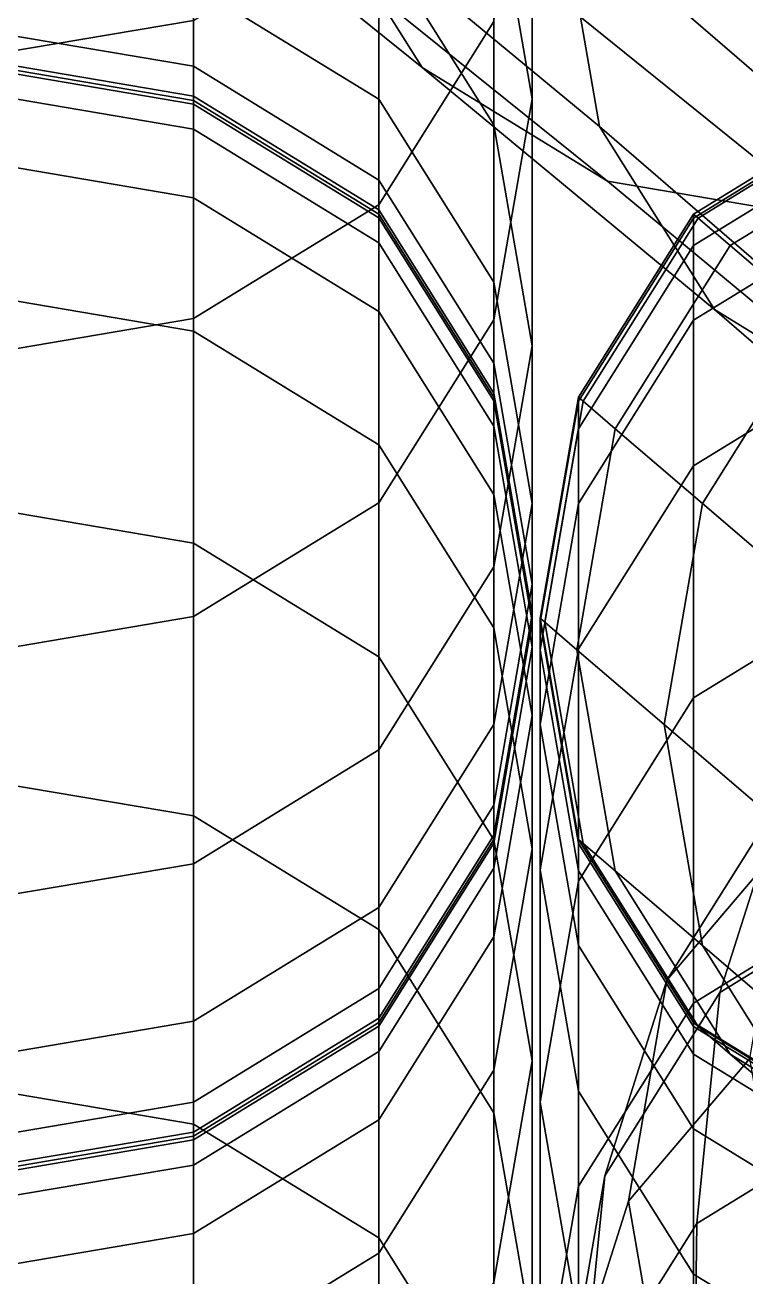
# Model space of a CAD drawing. Extents: x -10238 to 5481, y -20281 to 6451.
# Drawn here: x -7785 to -4920, y -4668 to 308 of the extents above; entities that cross this region are included whole.
import ezdxf

# ---------------------------------------------------------------- set-up
doc = ezdxf.new("R2010")
doc.units = 0

msp = doc.modelspace()

# ---------------------------------------------------------------- linework, layer by layer
for points in [[(-5769.421875, 15.104214, -256462.5), (-5769.421875, 1200, -253745.828125), (-5921.765137, 2078.598877, -253745.828125), (-5921.765137, 893.703003, -256462.5)], [(-6663.949707, 866.974121, -229311.203125), (-6816.293457, 1745.572876, -229311.203125), (-5654.834961, 783.333313, -226833.34375), (-5502.491211, -95.265503, -226833.34375)], [(-7274.626953, 999.66925, -231781.25), (-7731.657715, 1727.651123, -231781.25), (-6663.949707, 866.974121, -229311.203125), (-6206.918945, 138.992203, -229311.203125)], [(-5654.834961, 783.333313, -226833.34375), (-5502.491211, 1661.932129, -226833.34375), (-4326.709961, 646.307129, -224299.484375), (-4479.053711, -232.291702, -224299.484375)], [(-5921.765137, -88.067825, -259216.671875), (-5921.765137, 893.703003, -256462.5), (-6378.795898, 1621.684937, -256462.5), (-6378.795898, 639.914063, -259216.671875)], [(-6378.795898, -406.580688, -253745.828125), (-6378.795898, 778.315125, -251022.921875), (-5921.765137, 1506.296997, -251022.921875), (-5921.765137, 321.401215, -253745.828125)], [(-7115.123535, 326.464264, -251022.921875), (-8003.794434, 175.847305, -251022.921875), (-8003.794434, 1157.618164, -248250), (-7115.123535, 1308.235107, -248250)], [(-5921.765137, -863.494568, -256462.5), (-5921.765137, 321.401215, -253745.828125), (-5769.421875, 1200, -253745.828125), (-5769.421875, 15.104214, -256462.5)], [(-6378.795898, 13.611956, -262039.328125), (-6378.795898, 639.914063, -259216.671875), (-7115.123535, 1091.764893, -259216.671875), (-7115.123535, 465.462799, -262039.328125)], [(-6538.299316, 547.81842, -231781.25), (-7274.626953, 999.66925, -231781.25), (-6206.918945, 138.992203, -229311.203125), (-5470.591309, -312.858612, -229311.203125)], [(-6206.918945, 138.992203, -229311.203125), (-6663.949707, 866.974121, -229311.203125), (-5502.491211, -95.265503, -226833.34375), (-5045.460449, -823.247375, -226833.34375)], [(-5769.421875, -966.666626, -259216.671875), (-5769.421875, 15.104214, -256462.5), (-5921.765137, 893.703003, -256462.5), (-5921.765137, -88.067825, -259216.671875)], [(-6378.795898, -406.580688, -253745.828125), (-7115.123535, -858.431519, -253745.828125), (-7115.123535, 326.464264, -251022.921875), (-6378.795898, 778.315125, -251022.921875)], [(-5502.491211, -95.265503, -226833.34375), (-5654.834961, 783.333313, -226833.34375), (-4479.053711, -232.291702, -224299.484375), (-4326.709961, -1110.890503, -224299.484375)], [(-7115.123535, 143.848206, -264910.40625), (-7115.123535, 465.462799, -262039.328125), (-8003.794434, 616.079773, -262039.328125), (-8003.794434, 294.465149, -264910.40625)], [(-5921.765137, -714.369934, -262039.328125), (-5921.765137, -88.067825, -259216.671875), (-6378.795898, 639.914063, -259216.671875), (-6378.795898, 13.611956, -262039.328125)], [(-5649.628418, 397.201508, -231781.25), (-6538.299316, 547.81842, -231781.25), (-5470.591309, -312.858612, -229311.203125), (-4581.919922, -463.475555, -229311.203125)], [(-4760.957031, 547.81842, -231781.25), (-5649.628418, 397.201508, -231781.25), (-4581.919922, -463.475555, -229311.203125), (-3693.248779, -312.858612, -229311.203125)], [(-6378.795898, -308.002625, -264910.40625), (-6378.795898, 13.611956, -262039.328125), (-7115.123535, 465.462799, -262039.328125), (-7115.123535, 143.848206, -264910.40625)], [(-7115.123535, -858.431519, -253745.828125), (-8003.794434, -1009.048462, -253745.828125), (-8003.794434, 175.847305, -251022.921875), (-7115.123535, 326.464264, -251022.921875)], [(-6378.795898, -1591.47644, -256462.5), (-6378.795898, -406.580688, -253745.828125), (-5921.765137, 321.401215, -253745.828125), (-5921.765137, -863.494568, -256462.5)], [(-7115.123535, 25.358625, -267797.125), (-7115.123535, 143.848206, -264910.40625), (-8003.794434, 294.465149, -264910.40625), (-8003.794434, 175.975571, -267797.125)], [(-7115.123535, 8.431541, -270666.65625), (-7115.123535, 25.358625, -267797.125), (-8003.794434, 175.975571, -267797.125), (-8003.794434, 159.048492, -270666.65625)], [(-7115.123535, 8.431541, -281716.6875), (-7115.123535, 8.431541, -279012.78125), (-8003.794434, 159.048492, -279012.78125), (-8003.794434, 159.048492, -281716.6875)], [(-7115.123535, 8.431541, -279012.78125), (-7115.123535, 8.431541, -276272.90625), (-8003.794434, 159.048492, -276272.90625), (-8003.794434, 159.048492, -279012.78125)], [(-7115.123535, 8.431541, -276272.90625), (-7115.123535, 8.431541, -273492.4375), (-8003.794434, 159.048492, -273492.4375), (-8003.794434, 159.048492, -276272.90625)], [(-7115.123535, 8.431541, -273492.4375), (-7115.123535, 8.431541, -270666.65625), (-8003.794434, 159.048492, -270666.65625), (-8003.794434, 159.048492, -273492.4375)], [(-7115.123535, -5.891376, -284387.25), (-7115.123535, 8.431541, -281716.6875), (-8003.794434, 159.048492, -281716.6875), (-8003.794434, 144.725571, -284387.25)], [(-7115.123535, -106.151794, -287018.75), (-7115.123535, -5.891376, -284387.25), (-8003.794434, 144.725571, -284387.25), (-8003.794434, 44.465157, -287018.75)], [(-6378.795898, -426.492218, -267797.125), (-6378.795898, -308.002625, -264910.40625), (-7115.123535, 143.848206, -264910.40625), (-7115.123535, 25.358625, -267797.125)], [(-5470.591309, -312.858612, -229311.203125), (-6206.918945, 138.992203, -229311.203125), (-5045.460449, -823.247375, -226833.34375), (-4309.132813, -1275.098145, -226833.34375)], [(-7115.123535, -378.287231, -289603.375), (-7115.123535, -106.151794, -287018.75), (-8003.794434, 44.465157, -287018.75), (-8003.794434, -227.670273, -289603.375)], [(-6378.795898, -443.419312, -270666.65625), (-6378.795898, -426.492218, -267797.125), (-7115.123535, 25.358625, -267797.125), (-7115.123535, 8.431541, -270666.65625)], [(-6378.795898, -443.419312, -281716.6875), (-6378.795898, -443.419312, -279012.78125), (-7115.123535, 8.431541, -279012.78125), (-7115.123535, 8.431541, -281716.6875)], [(-6378.795898, -443.419312, -279012.78125), (-6378.795898, -443.419312, -276272.90625), (-7115.123535, 8.431541, -276272.90625), (-7115.123535, 8.431541, -279012.78125)], [(-6378.795898, -443.419312, -276272.90625), (-6378.795898, -443.419312, -273492.4375), (-7115.123535, 8.431541, -273492.4375), (-7115.123535, 8.431541, -276272.90625)], [(-6378.795898, -443.419312, -273492.4375), (-6378.795898, -443.419312, -270666.65625), (-7115.123535, 8.431541, -270666.65625), (-7115.123535, 8.431541, -273492.4375)], [(-6378.795898, -457.742218, -284387.25), (-6378.795898, -443.419312, -281716.6875), (-7115.123535, 8.431541, -281716.6875), (-7115.123535, -5.891376, -284387.25)], [(-5921.765137, -1035.984497, -264910.40625), (-5921.765137, -714.369934, -262039.328125), (-6378.795898, 13.611956, -262039.328125), (-6378.795898, -308.002625, -264910.40625)], [(-5921.765137, -1845.265381, -259216.671875), (-5921.765137, -863.494568, -256462.5), (-5769.421875, 15.104214, -256462.5), (-5769.421875, -966.666626, -259216.671875)], [(-4392.466309, 8.431541, -140833.34375), (-4374.237305, -7.193459, -137682.296875), (-5110.564941, -459.044312, -137682.296875), (-5128.793945, -443.419312, -140833.34375)], [(-4392.466309, -7.193459, -143927.09375), (-4392.466309, 8.431541, -140833.34375), (-5128.793945, -443.419312, -140833.34375), (-5128.793945, -459.044312, -143927.09375)], [(-4392.466309, 8.431541, 132333.328125), (-5128.793945, -443.419312, 132333.328125), (-5110.564941, -459.044312, 129182.289063), (-4374.237305, -7.193459, 129182.289063)], [(-4392.466309, -7.193459, 135427.078125), (-5128.793945, -459.044312, 135427.078125), (-5128.793945, -443.419312, 132333.328125), (-4392.466309, 8.431541, 132333.328125)], [(-6378.795898, -558.002686, -287018.75), (-6378.795898, -457.742218, -284387.25), (-7115.123535, -5.891376, -284387.25), (-7115.123535, -106.151794, -287018.75)], [(-4392.466309, -116.568459, -146958.34375), (-4392.466309, -7.193459, -143927.09375), (-5128.793945, -459.044312, -143927.09375), (-5128.793945, -568.419312, -146958.34375)], [(-4392.466309, -116.568459, 138458.328125), (-5128.793945, -568.419312, 138458.328125), (-5128.793945, -459.044312, 135427.078125), (-4392.466309, -7.193459, 135427.078125)], [(-4374.237305, -7.193459, -137682.296875), (-4246.632813, -116.568459, -134500), (-4982.960449, -568.419312, -134500), (-5110.564941, -459.044312, -137682.296875)], [(-4374.237305, -7.193459, 129182.289063), (-5110.564941, -459.044312, 129182.289063), (-4982.960449, -568.419312, 126000), (-4246.632813, -116.568459, 126000)], [(-5769.421875, -1592.96875, -262039.328125), (-5769.421875, -966.666626, -259216.671875), (-5921.765137, -88.067825, -259216.671875), (-5921.765137, -714.369934, -262039.328125)], [(-5045.460449, -823.247375, -226833.34375), (-5502.491211, -95.265503, -226833.34375), (-4326.709961, -1110.890503, -224299.484375), (-3869.679199, -1838.872437, -224299.484375)], [(-6378.795898, -830.138123, -289603.375), (-6378.795898, -558.002686, -287018.75), (-7115.123535, -106.151794, -287018.75), (-7115.123535, -378.287231, -289603.375)], [(-4392.466309, -413.443451, -149927.09375), (-4392.466309, -116.568459, -146958.34375), (-5128.793945, -568.419312, -146958.34375), (-5128.793945, -865.294312, -149927.09375)], [(-4392.466309, -413.443451, 141427.09375), (-5128.793945, -865.294312, 141427.09375), (-5128.793945, -568.419312, 138458.328125), (-4392.466309, -116.568459, 138458.328125)], [(-4246.632813, -116.568459, -134500), (-3900.278809, -413.443451, -131317.703125), (-4636.606445, -865.294312, -131317.703125), (-4982.960449, -568.419312, -134500)], [(-4246.632813, -116.568459, 126000), (-4982.960449, -568.419312, 126000), (-4636.606445, -865.294312, 122817.710938), (-3900.278809, -413.443451, 122817.710938)], [(-7115.123535, -908.235168, -292133.3125), (-7115.123535, -378.287231, -289603.375), (-8003.794434, -227.670273, -289603.375), (-8003.794434, -757.618225, -292133.3125)], [(-5921.765137, -1154.474121, -267797.125), (-5921.765137, -1035.984497, -264910.40625), (-6378.795898, -308.002625, -264910.40625), (-6378.795898, -426.492218, -267797.125)], [(-4581.919922, -463.475555, -229311.203125), (-5470.591309, -312.858612, -229311.203125), (-4309.132813, -1275.098145, -226833.34375), (-3420.46167, -1425.715088, -226833.34375)], [(-6378.795898, -1360.08606, -292133.3125), (-6378.795898, -830.138123, -289603.375), (-7115.123535, -378.287231, -289603.375), (-7115.123535, -908.235168, -292133.3125)], [(-6378.795898, -1591.47644, -256462.5), (-7115.123535, -2043.327271, -256462.5), (-7115.123535, -858.431519, -253745.828125), (-6378.795898, -406.580688, -253745.828125)], [(-5921.765137, -1171.401245, -270666.65625), (-5921.765137, -1154.474121, -267797.125), (-6378.795898, -426.492218, -267797.125), (-6378.795898, -443.419312, -270666.65625)], [(-5921.765137, -1171.401245, -281716.6875), (-5921.765137, -1171.401245, -279012.78125), (-6378.795898, -443.419312, -279012.78125), (-6378.795898, -443.419312, -281716.6875)], [(-5921.765137, -1171.401245, -279012.78125), (-5921.765137, -1171.401245, -276272.90625), (-6378.795898, -443.419312, -276272.90625), (-6378.795898, -443.419312, -279012.78125)], [(-5921.765137, -1171.401245, -276272.90625), (-5921.765137, -1171.401245, -273492.4375), (-6378.795898, -443.419312, -273492.4375), (-6378.795898, -443.419312, -276272.90625)], [(-5921.765137, -1171.401245, -273492.4375), (-5921.765137, -1171.401245, -270666.65625), (-6378.795898, -443.419312, -270666.65625), (-6378.795898, -443.419312, -273492.4375)], [(-5921.765137, -1185.724121, -284387.25), (-5921.765137, -1171.401245, -281716.6875), (-6378.795898, -443.419312, -281716.6875), (-6378.795898, -457.742218, -284387.25)], [(-5585.824707, -1171.401245, -140833.34375), (-5128.793945, -443.419312, -140833.34375), (-5110.564941, -459.044312, -137682.296875), (-5567.595703, -1187.026245, -137682.296875)], [(-5585.824707, -1187.026245, -143927.09375), (-5128.793945, -459.044312, -143927.09375), (-5128.793945, -443.419312, -140833.34375), (-5585.824707, -1171.401245, -140833.34375)], [(-5585.824707, -1171.401245, 132333.328125), (-5567.595703, -1187.026245, 129182.289063), (-5110.564941, -459.044312, 129182.289063), (-5128.793945, -443.419312, 132333.328125)], [(-5585.824707, -1187.026245, 135427.078125), (-5585.824707, -1171.401245, 132333.328125), (-5128.793945, -443.419312, 132333.328125), (-5128.793945, -459.044312, 135427.078125)], [(-4392.466309, -991.568481, -152833.34375), (-4392.466309, -413.443451, -149927.09375), (-5128.793945, -865.294312, -149927.09375), (-5128.793945, -1443.419312, -152833.34375)], [(-4392.466309, -991.568481, 144333.34375), (-5128.793945, -1443.419312, 144333.34375), (-5128.793945, -865.294312, 141427.09375), (-4392.466309, -413.443451, 141427.09375)], [(-5921.765137, -1285.984497, -287018.75), (-5921.765137, -1185.724121, -284387.25), (-6378.795898, -457.742218, -284387.25), (-6378.795898, -558.002686, -287018.75)], [(-5585.824707, -1296.401245, -146958.34375), (-5128.793945, -568.419312, -146958.34375), (-5128.793945, -459.044312, -143927.09375), (-5585.824707, -1187.026245, -143927.09375)], [(-5585.824707, -1296.401245, 138458.328125), (-5585.824707, -1187.026245, 135427.078125), (-5128.793945, -459.044312, 135427.078125), (-5128.793945, -568.419312, 138458.328125)], [(-5567.595703, -1187.026245, -137682.296875), (-5110.564941, -459.044312, -137682.296875), (-4982.960449, -568.419312, -134500), (-5439.991211, -1296.401245, -134500)], [(-5567.595703, -1187.026245, 129182.289063), (-5439.991211, -1296.401245, 126000), (-4982.960449, -568.419312, 126000), (-5110.564941, -459.044312, 129182.289063)], [(-5921.765137, -1558.119995, -289603.375), (-5921.765137, -1285.984497, -287018.75), (-6378.795898, -558.002686, -287018.75), (-6378.795898, -830.138123, -289603.375)], [(-5585.824707, -1593.276245, -149927.09375), (-5128.793945, -865.294312, -149927.09375), (-5128.793945, -568.419312, -146958.34375), (-5585.824707, -1296.401245, -146958.34375)], [(-5585.824707, -1593.276245, 141427.09375), (-5585.824707, -1296.401245, 138458.328125), (-5128.793945, -568.419312, 138458.328125), (-5128.793945, -865.294312, 141427.09375)], [(-5439.991211, -1296.401245, -134500), (-4982.960449, -568.419312, -134500), (-4636.606445, -865.294312, -131317.703125), (-5093.637207, -1593.276245, -131317.703125)], [(-5439.991211, -1296.401245, 126000), (-5093.637207, -1593.276245, 122817.710938), (-4636.606445, -865.294312, 122817.710938), (-4982.960449, -568.419312, 126000)], [(-5769.421875, -1914.583374, -264910.40625), (-5769.421875, -1592.96875, -262039.328125), (-5921.765137, -714.369934, -262039.328125), (-5921.765137, -1035.984497, -264910.40625)], [(-7115.123535, -1750.683105, -294604.6875), (-7115.123535, -908.235168, -292133.3125), (-8003.794434, -757.618225, -292133.3125), (-8003.794434, -1600.06604, -294604.6875)], [(-5921.765137, -2088.067871, -292133.3125), (-5921.765137, -1558.119995, -289603.375), (-6378.795898, -830.138123, -289603.375), (-6378.795898, -1360.08606, -292133.3125)], [(-5045.460449, -823.247375, -226833.34375), (-3869.679199, -1838.872437, -224299.484375), (-3133.351563, -2290.723145, -224299.484375), (-4309.132813, -1275.098145, -226833.34375)], [(-7115.123535, -2043.327271, -256462.5), (-8003.794434, -2193.944336, -256462.5), (-8003.794434, -1009.048462, -253745.828125), (-7115.123535, -858.431519, -253745.828125)], [(-6378.795898, -2573.247314, -259216.671875), (-6378.795898, -1591.47644, -256462.5), (-5921.765137, -863.494568, -256462.5), (-5921.765137, -1845.265381, -259216.671875)], [(-5585.824707, -2171.401123, -152833.34375), (-5128.793945, -1443.419312, -152833.34375), (-5128.793945, -865.294312, -149927.09375), (-5585.824707, -1593.276245, -149927.09375)], [(-5585.824707, -2171.401123, 144333.34375), (-5585.824707, -1593.276245, 141427.09375), (-5128.793945, -865.294312, 141427.09375), (-5128.793945, -1443.419312, 144333.34375)], [(-5093.637207, -1593.276245, -131317.703125), (-4636.606445, -865.294312, -131317.703125), (-3962.126953, -1443.419312, -128166.664063), (-4419.157715, -2171.401123, -128166.664063)], [(-5093.637207, -1593.276245, 122817.710938), (-4419.157715, -2171.401123, 119666.671875), (-3962.126953, -1443.419312, 119666.671875), (-4636.606445, -865.294312, 122817.710938)], [(-6378.795898, -2202.533936, -294604.6875), (-6378.795898, -1360.08606, -292133.3125), (-7115.123535, -908.235168, -292133.3125), (-7115.123535, -1750.683105, -294604.6875)], [(-5921.765137, -2471.567383, -262039.328125), (-5921.765137, -1845.265381, -259216.671875), (-5769.421875, -966.666626, -259216.671875), (-5769.421875, -1592.96875, -262039.328125)], [(-4392.466309, -1914.745483, -155675.78125), (-4392.466309, -991.568481, -152833.34375), (-5128.793945, -1443.419312, -152833.34375), (-5128.793945, -2366.596436, -155675.78125)], [(-4392.466309, -1914.745483, 147175.78125), (-5128.793945, -2366.596436, 147175.78125), (-5128.793945, -1443.419312, 144333.34375), (-4392.466309, -991.568481, 144333.34375)], [(-5769.421875, -2033.072876, -267797.125), (-5769.421875, -1914.583374, -264910.40625), (-5921.765137, -1035.984497, -264910.40625), (-5921.765137, -1154.474121, -267797.125)], [(-5769.421875, -2050, -270666.65625), (-5769.421875, -2033.072876, -267797.125), (-5921.765137, -1154.474121, -267797.125), (-5921.765137, -1171.401245, -270666.65625)], [(-5769.421875, -2050, -281716.6875), (-5769.421875, -2050, -279012.78125), (-5921.765137, -1171.401245, -279012.78125), (-5921.765137, -1171.401245, -281716.6875)], [(-5769.421875, -2050, -279012.78125), (-5769.421875, -2050, -276272.90625), (-5921.765137, -1171.401245, -276272.90625), (-5921.765137, -1171.401245, -279012.78125)], [(-5769.421875, -2050, -276272.90625), (-5769.421875, -2050, -273492.4375), (-5921.765137, -1171.401245, -273492.4375), (-5921.765137, -1171.401245, -276272.90625)], [(-5769.421875, -2050, -273492.4375), (-5769.421875, -2050, -270666.65625), (-5921.765137, -1171.401245, -270666.65625), (-5921.765137, -1171.401245, -273492.4375)], [(-5769.421875, -2064.322998, -284387.25), (-5769.421875, -2050, -281716.6875), (-5921.765137, -1171.401245, -281716.6875), (-5921.765137, -1185.724121, -284387.25)], [(-5769.421875, -2164.583252, -287018.75), (-5769.421875, -2064.322998, -284387.25), (-5921.765137, -1185.724121, -284387.25), (-5921.765137, -1285.984497, -287018.75)], [(-5738.167969, -2050, -140833.34375), (-5585.824707, -1171.401245, -140833.34375), (-5567.595703, -1187.026245, -137682.296875), (-5719.938965, -2065.625, -137682.296875)], [(-5738.167969, -2065.625, -143927.09375), (-5585.824707, -1187.026245, -143927.09375), (-5585.824707, -1171.401245, -140833.34375), (-5738.167969, -2050, -140833.34375)], [(-5738.167969, -2050, 132333.328125), (-5719.938965, -2065.625, 129182.289063), (-5567.595703, -1187.026245, 129182.289063), (-5585.824707, -1171.401245, 132333.328125)], [(-5738.167969, -2065.625, 135427.078125), (-5738.167969, -2050, 132333.328125), (-5585.824707, -1171.401245, 132333.328125), (-5585.824707, -1187.026245, 135427.078125)], [(-5738.167969, -2175, -146958.34375), (-5585.824707, -1296.401245, -146958.34375), (-5585.824707, -1187.026245, -143927.09375), (-5738.167969, -2065.625, -143927.09375)], [(-5738.167969, -2175, 138458.328125), (-5738.167969, -2065.625, 135427.078125), (-5585.824707, -1187.026245, 135427.078125), (-5585.824707, -1296.401245, 138458.328125)], [(-5719.938965, -2065.625, -137682.296875), (-5567.595703, -1187.026245, -137682.296875), (-5439.991211, -1296.401245, -134500), (-5592.334961, -2175, -134500)], [(-5719.938965, -2065.625, 129182.289063), (-5592.334961, -2175, 126000), (-5439.991211, -1296.401245, 126000), (-5567.595703, -1187.026245, 129182.289063)], [(-5769.421875, -2436.71875, -289603.375), (-5769.421875, -2164.583252, -287018.75), (-5921.765137, -1285.984497, -287018.75), (-5921.765137, -1558.119995, -289603.375)], [(-5738.167969, -2471.875, -149927.09375), (-5585.824707, -1593.276245, -149927.09375), (-5585.824707, -1296.401245, -146958.34375), (-5738.167969, -2175, -146958.34375)], [(-5738.167969, -2471.875, 141427.09375), (-5738.167969, -2175, 138458.328125), (-5585.824707, -1296.401245, 138458.328125), (-5585.824707, -1593.276245, 141427.09375)], [(-5592.334961, -2175, -134500), (-5439.991211, -1296.401245, -134500), (-5093.637207, -1593.276245, -131317.703125), (-5245.980469, -2471.875, -131317.703125)], [(-5592.334961, -2175, 126000), (-5245.980469, -2471.875, 122817.710938), (-5093.637207, -1593.276245, 122817.710938), (-5439.991211, -1296.401245, 126000)], [(-5921.765137, -2930.515869, -294604.6875), (-5921.765137, -2088.067871, -292133.3125), (-6378.795898, -1360.08606, -292133.3125), (-6378.795898, -2202.533936, -294604.6875)], [(-5585.824707, -3094.578369, -155675.78125), (-5128.793945, -2366.596436, -155675.78125), (-5128.793945, -1443.419312, -152833.34375), (-5585.824707, -2171.401123, -152833.34375)], [(-5585.824707, -3094.578369, 147175.78125), (-5585.824707, -2171.401123, 144333.34375), (-5128.793945, -1443.419312, 144333.34375), (-5128.793945, -2366.596436, 147175.78125)], [(-6378.795898, -2573.247314, -259216.671875), (-7115.123535, -3025.098145, -259216.671875), (-7115.123535, -2043.327271, -256462.5), (-6378.795898, -1591.47644, -256462.5)], [(-5769.421875, -2966.666748, -292133.3125), (-5769.421875, -2436.71875, -289603.375), (-5921.765137, -1558.119995, -289603.375), (-5921.765137, -2088.067871, -292133.3125)], [(-7115.123535, -2835.318359, -297029.15625), (-7115.123535, -1750.683105, -294604.6875), (-8003.794434, -1600.06604, -294604.6875), (-8003.794434, -2684.701416, -297029.15625)], [(-5921.765137, -2793.182129, -264910.40625), (-5921.765137, -2471.567383, -262039.328125), (-5769.421875, -1592.96875, -262039.328125), (-5769.421875, -1914.583374, -264910.40625)], [(-5738.167969, -3050.000244, -152833.34375), (-5585.824707, -2171.401123, -152833.34375), (-5585.824707, -1593.276245, -149927.09375), (-5738.167969, -2471.875, -149927.09375)], [(-5738.167969, -3050.000244, 144333.34375), (-5738.167969, -2471.875, 141427.09375), (-5585.824707, -1593.276245, 141427.09375), (-5585.824707, -2171.401123, 144333.34375)], [(-5245.980469, -2471.875, -131317.703125), (-5093.637207, -1593.276245, -131317.703125), (-4419.157715, -2171.401123, -128166.664063), (-4571.500977, -3050.000244, -128166.664063)], [(-5245.980469, -2471.875, 122817.710938), (-4571.500977, -3050.000244, 119666.671875), (-4419.157715, -2171.401123, 119666.671875), (-5093.637207, -1593.276245, 122817.710938)], [(-6378.795898, -3287.169189, -297029.15625), (-6378.795898, -2202.533936, -294604.6875), (-7115.123535, -1750.683105, -294604.6875), (-7115.123535, -2835.318359, -297029.15625)], [(-6378.795898, -3199.549316, -262039.328125), (-6378.795898, -2573.247314, -259216.671875), (-5921.765137, -1845.265381, -259216.671875), (-5921.765137, -2471.567383, -262039.328125)], [(-5921.765137, -2911.671631, -267797.125), (-5921.765137, -2793.182129, -264910.40625), (-5769.421875, -1914.583374, -264910.40625), (-5769.421875, -2033.072876, -267797.125)], [(-4392.466309, -3126.985107, -158447.921875), (-4392.466309, -1914.745483, -155675.78125), (-5128.793945, -2366.596436, -155675.78125), (-5128.793945, -3578.835938, -158447.921875)], [(-4392.466309, -3126.985107, 149947.921875), (-5128.793945, -3578.835938, 149947.921875), (-5128.793945, -2366.596436, 147175.78125), (-4392.466309, -1914.745483, 147175.78125)], [(-5921.765137, -2928.598633, -270666.65625), (-5921.765137, -2911.671631, -267797.125), (-5769.421875, -2033.072876, -267797.125), (-5769.421875, -2050, -270666.65625)], [(-7115.123535, -3025.098145, -259216.671875), (-8003.794434, -3175.715088, -259216.671875), (-8003.794434, -2193.944336, -256462.5), (-7115.123535, -2043.327271, -256462.5)], [(-5921.765137, -2928.598633, -281716.6875), (-5921.765137, -2928.598633, -279012.78125), (-5769.421875, -2050, -279012.78125), (-5769.421875, -2050, -281716.6875)], [(-5921.765137, -2928.598633, -279012.78125), (-5921.765137, -2928.598633, -276272.90625), (-5769.421875, -2050, -276272.90625), (-5769.421875, -2050, -279012.78125)], [(-5921.765137, -2928.598633, -276272.90625), (-5921.765137, -2928.598633, -273492.4375), (-5769.421875, -2050, -273492.4375), (-5769.421875, -2050, -276272.90625)], [(-5921.765137, -2928.598633, -273492.4375), (-5921.765137, -2928.598633, -270666.65625), (-5769.421875, -2050, -270666.65625), (-5769.421875, -2050, -273492.4375)], [(-5921.765137, -2942.921631, -284387.25), (-5921.765137, -2928.598633, -281716.6875), (-5769.421875, -2050, -281716.6875), (-5769.421875, -2064.322998, -284387.25)], [(-5921.765137, -3043.182129, -287018.75), (-5921.765137, -2942.921631, -284387.25), (-5769.421875, -2064.322998, -284387.25), (-5769.421875, -2164.583252, -287018.75)], [(-5769.421875, -3809.114502, -294604.6875), (-5769.421875, -2966.666748, -292133.3125), (-5921.765137, -2088.067871, -292133.3125), (-5921.765137, -2930.515869, -294604.6875)], [(-5585.824707, -2928.598633, -140833.34375), (-5738.167969, -2050, -140833.34375), (-5719.938965, -2065.625, -137682.296875), (-5567.595703, -2944.223633, -137682.296875)], [(-5585.824707, -2944.223633, -143927.09375), (-5738.167969, -2065.625, -143927.09375), (-5738.167969, -2050, -140833.34375), (-5585.824707, -2928.598633, -140833.34375)], [(-5585.824707, -2928.598633, 132333.328125), (-5567.595703, -2944.223633, 129182.289063), (-5719.938965, -2065.625, 129182.289063), (-5738.167969, -2050, 132333.328125)], [(-5585.824707, -2944.223633, 135427.078125), (-5585.824707, -2928.598633, 132333.328125), (-5738.167969, -2050, 132333.328125), (-5738.167969, -2065.625, 135427.078125)], [(-5585.824707, -3053.598877, -146958.34375), (-5738.167969, -2175, -146958.34375), (-5738.167969, -2065.625, -143927.09375), (-5585.824707, -2944.223633, -143927.09375)], [(-5585.824707, -3053.598877, 138458.328125), (-5585.824707, -2944.223633, 135427.078125), (-5738.167969, -2065.625, 135427.078125), (-5738.167969, -2175, 138458.328125)], [(-5567.595703, -2944.223633, -137682.296875), (-5719.938965, -2065.625, -137682.296875), (-5592.334961, -2175, -134500), (-5439.991211, -3053.598877, -134500)], [(-5567.595703, -2944.223633, 129182.289063), (-5439.991211, -3053.598877, 126000), (-5592.334961, -2175, 126000), (-5719.938965, -2065.625, 129182.289063)], [(-5921.765137, -3315.317627, -289603.375), (-5921.765137, -3043.182129, -287018.75), (-5769.421875, -2164.583252, -287018.75), (-5769.421875, -2436.71875, -289603.375)], [(-5738.167969, -3973.177246, -155675.78125), (-5585.824707, -3094.578369, -155675.78125), (-5585.824707, -2171.401123, -152833.34375), (-5738.167969, -3050.000244, -152833.34375)], [(-5738.167969, -3973.177246, 147175.78125), (-5738.167969, -3050.000244, 144333.34375), (-5585.824707, -2171.401123, 144333.34375), (-5585.824707, -3094.578369, 147175.78125)], [(-5585.824707, -3350.473877, -149927.09375), (-5738.167969, -2471.875, -149927.09375), (-5738.167969, -2175, -146958.34375), (-5585.824707, -3053.598877, -146958.34375)], [(-5585.824707, -3350.473877, 141427.09375), (-5585.824707, -3053.598877, 138458.328125), (-5738.167969, -2175, 138458.328125), (-5738.167969, -2471.875, 141427.09375)], [(-5439.991211, -3053.598877, -134500), (-5592.334961, -2175, -134500), (-5245.980469, -2471.875, -131317.703125), (-5093.637207, -3350.473877, -131317.703125)], [(-5439.991211, -3053.598877, 126000), (-5093.637207, -3350.473877, 122817.710938), (-5245.980469, -2471.875, 122817.710938), (-5592.334961, -2175, 126000)], [(-5921.765137, -4015.151123, -297029.15625), (-5921.765137, -2930.515869, -294604.6875), (-6378.795898, -2202.533936, -294604.6875), (-6378.795898, -3287.169189, -297029.15625)], [(-4752.491211, -2921.401123, -204166.671875), (-4295.460449, -2193.419434, -204166.671875), (-4777.231445, -2759.825684, -201197.921875), (-5234.262207, -3487.807373, -201197.921875)], [(-4040.903809, -2307.974854, -201197.921875), (-4288.299805, -3085.318604, -198291.671875), (-5024.627441, -3537.169434, -198291.671875), (-4777.231445, -2759.825684, -201197.921875)], [(-5585.824707, -4306.817871, -158447.921875), (-5128.793945, -3578.835938, -158447.921875), (-5128.793945, -2366.596436, -155675.78125), (-5585.824707, -3094.578369, -155675.78125)], [(-5585.824707, -4306.817871, 149947.921875), (-5585.824707, -3094.578369, 147175.78125), (-5128.793945, -2366.596436, 147175.78125), (-5128.793945, -3578.835938, 149947.921875)], [(-5921.765137, -3845.265625, -292133.3125), (-5921.765137, -3315.317627, -289603.375), (-5769.421875, -2436.71875, -289603.375), (-5769.421875, -2966.666748, -292133.3125)], [(-6378.795898, -3521.163818, -264910.40625), (-6378.795898, -3199.549316, -262039.328125), (-5921.765137, -2471.567383, -262039.328125), (-5921.765137, -2793.182129, -264910.40625)], [(-5585.824707, -3928.599121, -152833.34375), (-5738.167969, -3050.000244, -152833.34375), (-5738.167969, -2471.875, -149927.09375), (-5585.824707, -3350.473877, -149927.09375)], [(-5585.824707, -3928.599121, 144333.34375), (-5585.824707, -3350.473877, 141427.09375), (-5738.167969, -2471.875, 141427.09375), (-5738.167969, -3050.000244, 144333.34375)], [(-5093.637207, -3350.473877, -131317.703125), (-5245.980469, -2471.875, -131317.703125), (-4571.500977, -3050.000244, -128166.664063), (-4419.157715, -3928.599121, -128166.664063)], [(-5093.637207, -3350.473877, 122817.710938), (-4419.157715, -3928.599121, 119666.671875), (-4571.500977, -3050.000244, 119666.671875), (-5245.980469, -2471.875, 122817.710938)], [(-6378.795898, -3199.549316, -262039.328125), (-7115.123535, -3651.400146, -262039.328125), (-7115.123535, -3025.098145, -259216.671875), (-6378.795898, -2573.247314, -259216.671875)], [(-7115.123535, -4060.578613, -299422.40625), (-7115.123535, -2835.318359, -297029.15625), (-8003.794434, -2684.701416, -297029.15625), (-8003.794434, -3909.96167, -299422.40625)], [(-5234.262207, -3487.807373, -201197.921875), (-4777.231445, -2759.825684, -201197.921875), (-5024.627441, -3537.169434, -198291.671875), (-5481.658203, -4265.151367, -198291.671875)], [(-6378.795898, -4512.429688, -299422.40625), (-6378.795898, -3287.169189, -297029.15625), (-7115.123535, -2835.318359, -297029.15625), (-7115.123535, -4060.578613, -299422.40625)], [(-6378.795898, -3639.653564, -267797.125), (-6378.795898, -3521.163818, -264910.40625), (-5921.765137, -2793.182129, -264910.40625), (-5921.765137, -2911.671631, -267797.125)], [(-6378.795898, -3656.580566, -270666.65625), (-6378.795898, -3639.653564, -267797.125), (-5921.765137, -2911.671631, -267797.125), (-5921.765137, -2928.598633, -270666.65625)], [(-6378.795898, -3656.580566, -281716.6875), (-6378.795898, -3656.580566, -279012.78125), (-5921.765137, -2928.598633, -279012.78125), (-5921.765137, -2928.598633, -281716.6875)], [(-6378.795898, -3656.580566, -279012.78125), (-6378.795898, -3656.580566, -276272.90625), (-5921.765137, -2928.598633, -276272.90625), (-5921.765137, -2928.598633, -279012.78125)], [(-6378.795898, -3656.580566, -276272.90625), (-6378.795898, -3656.580566, -273492.4375), (-5921.765137, -2928.598633, -273492.4375), (-5921.765137, -2928.598633, -276272.90625)], [(-6378.795898, -3656.580566, -273492.4375), (-6378.795898, -3656.580566, -270666.65625), (-5921.765137, -2928.598633, -270666.65625), (-5921.765137, -2928.598633, -273492.4375)], [(-6378.795898, -3670.903564, -284387.25), (-6378.795898, -3656.580566, -281716.6875), (-5921.765137, -2928.598633, -281716.6875), (-5921.765137, -2942.921631, -284387.25)], [(-5769.421875, -4893.75, -297029.15625), (-5769.421875, -3809.114502, -294604.6875), (-5921.765137, -2930.515869, -294604.6875), (-5921.765137, -4015.151123, -297029.15625)], [(-5128.793945, -3656.580566, -140833.34375), (-5585.824707, -2928.598633, -140833.34375), (-5567.595703, -2944.223633, -137682.296875), (-5110.564941, -3672.205566, -137682.296875)], [(-5128.793945, -3672.205566, -143927.09375), (-5585.824707, -2944.223633, -143927.09375), (-5585.824707, -2928.598633, -140833.34375), (-5128.793945, -3656.580566, -140833.34375)], [(-5128.793945, -3656.580566, 132333.328125), (-5110.564941, -3672.205566, 129182.289063), (-5567.595703, -2944.223633, 129182.289063), (-5585.824707, -2928.598633, 132333.328125)], [(-5128.793945, -3672.205566, 135427.078125), (-5128.793945, -3656.580566, 132333.328125), (-5585.824707, -2928.598633, 132333.328125), (-5585.824707, -2944.223633, 135427.078125)], [(-4904.834961, -3800, -204166.671875), (-4752.491211, -2921.401123, -204166.671875), (-5234.262207, -3487.807373, -201197.921875), (-5386.605957, -4366.40625, -201197.921875)], [(-6378.795898, -3771.164063, -287018.75), (-6378.795898, -3670.903564, -284387.25), (-5921.765137, -2942.921631, -284387.25), (-5921.765137, -3043.182129, -287018.75)], [(-5921.765137, -4687.713379, -294604.6875), (-5921.765137, -3845.265625, -292133.3125), (-5769.421875, -2966.666748, -292133.3125), (-5769.421875, -3809.114502, -294604.6875)], [(-5128.793945, -3781.580566, -146958.34375), (-5585.824707, -3053.598877, -146958.34375), (-5585.824707, -2944.223633, -143927.09375), (-5128.793945, -3672.205566, -143927.09375)], [(-5128.793945, -3781.580566, 138458.328125), (-5128.793945, -3672.205566, 135427.078125), (-5585.824707, -2944.223633, 135427.078125), (-5585.824707, -3053.598877, 138458.328125)], [(-5110.564941, -3672.205566, -137682.296875), (-5567.595703, -2944.223633, -137682.296875), (-5439.991211, -3053.598877, -134500), (-4982.960449, -3781.580566, -134500)], [(-5110.564941, -3672.205566, 129182.289063), (-4982.960449, -3781.580566, 126000), (-5439.991211, -3053.598877, 126000), (-5567.595703, -2944.223633, 129182.289063)], [(-7115.123535, -3651.400146, -262039.328125), (-8003.794434, -3802.01709, -262039.328125), (-8003.794434, -3175.715088, -259216.671875), (-7115.123535, -3025.098145, -259216.671875)], [(-6378.795898, -4043.299561, -289603.375), (-6378.795898, -3771.164063, -287018.75), (-5921.765137, -3043.182129, -287018.75), (-5921.765137, -3315.317627, -289603.375)], [(-5585.824707, -4851.775879, -155675.78125), (-5738.167969, -3973.177246, -155675.78125), (-5738.167969, -3050.000244, -152833.34375), (-5585.824707, -3928.599121, -152833.34375)], [(-5585.824707, -4851.775879, 147175.78125), (-5585.824707, -3928.599121, 144333.34375), (-5738.167969, -3050.000244, 144333.34375), (-5738.167969, -3973.177246, 147175.78125)], [(-5128.793945, -4078.455811, -149927.09375), (-5585.824707, -3350.473877, -149927.09375), (-5585.824707, -3053.598877, -146958.34375), (-5128.793945, -3781.580566, -146958.34375)], [(-5128.793945, -4078.455811, 141427.09375), (-5128.793945, -3781.580566, 138458.328125), (-5585.824707, -3053.598877, 138458.328125), (-5585.824707, -3350.473877, 141427.09375)], [(-4982.960449, -3781.580566, -134500), (-5439.991211, -3053.598877, -134500), (-5093.637207, -3350.473877, -131317.703125), (-4636.606445, -4078.455811, -131317.703125)], [(-4982.960449, -3781.580566, 126000), (-4636.606445, -4078.455811, 122817.710938), (-5093.637207, -3350.473877, 122817.710938), (-5439.991211, -3053.598877, 126000)], [(-5738.167969, -5185.416504, -158447.921875), (-5585.824707, -4306.817871, -158447.921875), (-5585.824707, -3094.578369, -155675.78125), (-5738.167969, -3973.177246, -155675.78125)], [(-5738.167969, -5185.416504, 149947.921875), (-5738.167969, -3973.177246, 147175.78125), (-5585.824707, -3094.578369, 147175.78125), (-5585.824707, -4306.817871, 149947.921875)], [(-4392.466309, -4542.349609, -161141.921875), (-4392.466309, -3126.985107, -158447.921875), (-5128.793945, -3578.835938, -158447.921875), (-5128.793945, -4994.200195, -161141.921875)], [(-4392.466309, -4542.349609, 152641.921875), (-5128.793945, -4994.200195, 152641.921875), (-5128.793945, -3578.835938, 149947.921875), (-4392.466309, -3126.985107, 149947.921875)], [(-4288.299805, -3085.318604, -198291.671875), (-4379.445313, -4003.287354, -195447.90625), (-5115.772949, -4455.138184, -195447.90625), (-5024.627441, -3537.169434, -198291.671875)], [(-6378.795898, -3521.163818, -264910.40625), (-7115.123535, -3973.014893, -264910.40625), (-7115.123535, -3651.400146, -262039.328125), (-6378.795898, -3199.549316, -262039.328125)], [(-5921.765137, -5240.411621, -299422.40625), (-5921.765137, -4015.151123, -297029.15625), (-6378.795898, -3287.169189, -297029.15625), (-6378.795898, -4512.429688, -299422.40625)], [(-6378.795898, -4573.247559, -292133.3125), (-6378.795898, -4043.299561, -289603.375), (-5921.765137, -3315.317627, -289603.375), (-5921.765137, -3845.265625, -292133.3125)], [(-5128.793945, -4656.581055, -152833.34375), (-5585.824707, -3928.599121, -152833.34375), (-5585.824707, -3350.473877, -149927.09375), (-5128.793945, -4078.455811, -149927.09375)], [(-5128.793945, -4656.581055, 144333.34375), (-5128.793945, -4078.455811, 141427.09375), (-5585.824707, -3350.473877, 141427.09375), (-5585.824707, -3928.599121, 144333.34375)], [(-4636.606445, -4078.455811, -131317.703125), (-5093.637207, -3350.473877, -131317.703125), (-4419.157715, -3928.599121, -128166.664063), (-3962.126953, -4656.581055, -128166.664063)], [(-4636.606445, -4078.455811, 122817.710938), (-3962.126953, -4656.581055, 119666.671875), (-4419.157715, -3928.599121, 119666.671875), (-5093.637207, -3350.473877, 122817.710938)], [(-6378.795898, -3639.653564, -267797.125), (-7115.123535, -4091.504395, -267797.125), (-7115.123535, -3973.014893, -264910.40625), (-6378.795898, -3521.163818, -264910.40625)], [(-5386.605957, -4366.40625, -201197.921875), (-5234.262207, -3487.807373, -201197.921875), (-5481.658203, -4265.151367, -198291.671875), (-5634.001465, -5143.75, -198291.671875)], [(-5585.824707, -5722.182129, -161141.921875), (-5128.793945, -4994.200195, -161141.921875), (-5128.793945, -3578.835938, -158447.921875), (-5585.824707, -4306.817871, -158447.921875)], [(-5585.824707, -5722.182129, 152641.921875), (-5585.824707, -4306.817871, 149947.921875), (-5128.793945, -3578.835938, 149947.921875), (-5128.793945, -4994.200195, 152641.921875)], [(-5481.658203, -4265.151367, -198291.671875), (-5024.627441, -3537.169434, -198291.671875), (-5115.772949, -4455.138184, -195447.90625), (-5572.803711, -5183.119629, -195447.90625)], [(-7115.123535, -3973.014893, -264910.40625), (-8003.794434, -4123.631836, -264910.40625), (-8003.794434, -3802.01709, -262039.328125), (-7115.123535, -3651.400146, -262039.328125)], [(-6378.795898, -3656.580566, -270666.65625), (-7115.123535, -4108.431641, -270666.65625), (-7115.123535, -4091.504395, -267797.125), (-6378.795898, -3639.653564, -267797.125)], [(-6378.795898, -3656.580566, -281716.6875), (-7115.123535, -4108.431641, -281716.6875), (-7115.123535, -4108.431641, -279012.78125), (-6378.795898, -3656.580566, -279012.78125)], [(-6378.795898, -3656.580566, -279012.78125), (-7115.123535, -4108.431641, -279012.78125), (-7115.123535, -4108.431641, -276272.90625), (-6378.795898, -3656.580566, -276272.90625)], [(-6378.795898, -3656.580566, -276272.90625), (-7115.123535, -4108.431641, -276272.90625), (-7115.123535, -4108.431641, -273492.4375), (-6378.795898, -3656.580566, -273492.4375)], [(-6378.795898, -3656.580566, -273492.4375), (-7115.123535, -4108.431641, -273492.4375), (-7115.123535, -4108.431641, -270666.65625), (-6378.795898, -3656.580566, -270666.65625)], [(-6378.795898, -3670.903564, -284387.25), (-7115.123535, -4122.754395, -284387.25), (-7115.123535, -4108.431641, -281716.6875), (-6378.795898, -3656.580566, -281716.6875)], [(-6378.795898, -3771.164063, -287018.75), (-7115.123535, -4223.014648, -287018.75), (-7115.123535, -4122.754395, -284387.25), (-6378.795898, -3670.903564, -284387.25)], [(-4392.466309, -4108.431641, -140833.34375), (-5128.793945, -3656.580566, -140833.34375), (-5110.564941, -3672.205566, -137682.296875), (-4374.237305, -4124.056641, -137682.296875)], [(-4392.466309, -4124.056641, -143927.09375), (-5128.793945, -3672.205566, -143927.09375), (-5128.793945, -3656.580566, -140833.34375), (-4392.466309, -4108.431641, -140833.34375)], [(-4392.466309, -4108.431641, 132333.328125), (-4374.237305, -4124.056641, 129182.289063), (-5110.564941, -3672.205566, 129182.289063), (-5128.793945, -3656.580566, 132333.328125)], [(-4392.466309, -4124.056641, 135427.078125), (-4392.466309, -4108.431641, 132333.328125), (-5128.793945, -3656.580566, 132333.328125), (-5128.793945, -3672.205566, 135427.078125)], [(-4392.466309, -4233.431641, -146958.34375), (-5128.793945, -3781.580566, -146958.34375), (-5128.793945, -3672.205566, -143927.09375), (-4392.466309, -4124.056641, -143927.09375)], [(-4392.466309, -4233.431641, 138458.328125), (-4392.466309, -4124.056641, 135427.078125), (-5128.793945, -3672.205566, 135427.078125), (-5128.793945, -3781.580566, 138458.328125)], [(-4374.237305, -4124.056641, -137682.296875), (-5110.564941, -3672.205566, -137682.296875), (-4982.960449, -3781.580566, -134500), (-4246.632813, -4233.431641, -134500)], [(-4374.237305, -4124.056641, 129182.289063), (-4246.632813, -4233.431641, 126000), (-4982.960449, -3781.580566, 126000), (-5110.564941, -3672.205566, 129182.289063)], [(-6378.795898, -4043.299561, -289603.375), (-7115.123535, -4495.150391, -289603.375), (-7115.123535, -4223.014648, -287018.75), (-6378.795898, -3771.164063, -287018.75)], [(-5921.765137, -5772.348633, -297029.15625), (-5921.765137, -4687.713379, -294604.6875), (-5769.421875, -3809.114502, -294604.6875), (-5769.421875, -4893.75, -297029.15625)], [(-4752.491211, -4678.598633, -204166.671875), (-4904.834961, -3800, -204166.671875), (-5386.605957, -4366.40625, -201197.921875), (-5234.262207, -5245.004883, -201197.921875)], [(-4392.466309, -4530.306641, -149927.09375), (-5128.793945, -4078.455811, -149927.09375), (-5128.793945, -3781.580566, -146958.34375), (-4392.466309, -4233.431641, -146958.34375)], [(-4392.466309, -4530.306641, 141427.09375), (-4392.466309, -4233.431641, 138458.328125), (-5128.793945, -3781.580566, 138458.328125), (-5128.793945, -4078.455811, 141427.09375)], [(-4246.632813, -4233.431641, -134500), (-4982.960449, -3781.580566, -134500), (-4636.606445, -4078.455811, -131317.703125), (-3900.278809, -4530.306641, -131317.703125)], [(-4246.632813, -4233.431641, 126000), (-3900.278809, -4530.306641, 122817.710938), (-4636.606445, -4078.455811, 122817.710938), (-4982.960449, -3781.580566, 126000)], [(-6378.795898, -5415.695313, -294604.6875), (-6378.795898, -4573.247559, -292133.3125), (-5921.765137, -3845.265625, -292133.3125), (-5921.765137, -4687.713379, -294604.6875)], [(-7115.123535, -5324.901367, -301800), (-7115.123535, -4060.578613, -299422.40625), (-8003.794434, -3909.96167, -299422.40625), (-8003.794434, -5174.284668, -301800)], [(-5128.793945, -5579.758301, -155675.78125), (-5585.824707, -4851.775879, -155675.78125), (-5585.824707, -3928.599121, -152833.34375), (-5128.793945, -4656.581055, -152833.34375)], [(-5128.793945, -5579.758301, 147175.78125), (-5128.793945, -4656.581055, 144333.34375), (-5585.824707, -3928.599121, 144333.34375), (-5585.824707, -4851.775879, 147175.78125)], [(-7115.123535, -4091.504395, -267797.125), (-8003.794434, -4242.121582, -267797.125), (-8003.794434, -4123.631836, -264910.40625), (-7115.123535, -3973.014893, -264910.40625)], [(-5585.824707, -6064.015625, -158447.921875), (-5738.167969, -5185.416504, -158447.921875), (-5738.167969, -3973.177246, -155675.78125), (-5585.824707, -4851.775879, -155675.78125)], [(-5585.824707, -6064.015625, 149947.921875), (-5585.824707, -4851.775879, 147175.78125), (-5738.167969, -3973.177246, 147175.78125), (-5738.167969, -5185.416504, 149947.921875)], [(-5769.421875, -6119.010254, -299422.40625), (-5769.421875, -4893.75, -297029.15625), (-5921.765137, -4015.151123, -297029.15625), (-5921.765137, -5240.411621, -299422.40625)], [(-4379.445313, -4003.287354, -195447.90625), (-4392.466309, -4991.568359, -192666.65625), (-5128.793945, -5443.419434, -192666.65625), (-5115.772949, -4455.138184, -195447.90625)], [(-6378.795898, -4573.247559, -292133.3125), (-7115.123535, -5025.098633, -292133.3125), (-7115.123535, -4495.150391, -289603.375), (-6378.795898, -4043.299561, -289603.375)], [(-6378.795898, -5776.752441, -301800), (-6378.795898, -4512.429688, -299422.40625), (-7115.123535, -4060.578613, -299422.40625), (-7115.123535, -5324.901367, -301800)], [(-4392.466309, -5108.431641, -152833.34375), (-5128.793945, -4656.581055, -152833.34375), (-5128.793945, -4078.455811, -149927.09375), (-4392.466309, -4530.306641, -149927.09375)], [(-4392.466309, -5108.431641, 144333.34375), (-4392.466309, -4530.306641, 141427.09375), (-5128.793945, -4078.455811, 141427.09375), (-5128.793945, -4656.581055, 144333.34375)], [(-7115.123535, -4108.431641, -270666.65625), (-8003.794434, -4259.04834, -270666.65625), (-8003.794434, -4242.121582, -267797.125), (-7115.123535, -4091.504395, -267797.125)], [(-7115.123535, -4108.431641, -281716.6875), (-8003.794434, -4259.04834, -281716.6875), (-8003.794434, -4259.04834, -279012.78125), (-7115.123535, -4108.431641, -279012.78125)], [(-7115.123535, -4108.431641, -279012.78125), (-8003.794434, -4259.04834, -279012.78125), (-8003.794434, -4259.04834, -276272.90625), (-7115.123535, -4108.431641, -276272.90625)], [(-7115.123535, -4108.431641, -276272.90625), (-8003.794434, -4259.04834, -276272.90625), (-8003.794434, -4259.04834, -273492.4375), (-7115.123535, -4108.431641, -273492.4375)], [(-7115.123535, -4108.431641, -273492.4375), (-8003.794434, -4259.04834, -273492.4375), (-8003.794434, -4259.04834, -270666.65625), (-7115.123535, -4108.431641, -270666.65625)], [(-7115.123535, -4122.754395, -284387.25), (-8003.794434, -4273.371582, -284387.25), (-8003.794434, -4259.04834, -281716.6875), (-7115.123535, -4108.431641, -281716.6875)], [(-7115.123535, -4223.014648, -287018.75), (-8003.794434, -4373.631836, -287018.75), (-8003.794434, -4273.371582, -284387.25), (-7115.123535, -4122.754395, -284387.25)], [(-7115.123535, -4495.150391, -289603.375), (-8003.794434, -4645.767578, -289603.375), (-8003.794434, -4373.631836, -287018.75), (-7115.123535, -4223.014648, -287018.75)], [(-5634.001465, -5143.75, -198291.671875), (-5481.658203, -4265.151367, -198291.671875), (-5572.803711, -5183.119629, -195447.90625), (-5725.147461, -6061.71875, -195447.90625)], [(-5738.167969, -6600.78125, -161141.921875), (-5585.824707, -5722.182129, -161141.921875), (-5585.824707, -4306.817871, -158447.921875), (-5738.167969, -5185.416504, -158447.921875)], [(-5738.167969, -6600.78125, 152641.921875), (-5738.167969, -5185.416504, 149947.921875), (-5585.824707, -4306.817871, 149947.921875), (-5585.824707, -5722.182129, 152641.921875)], [(-5234.262207, -5245.004883, -201197.921875), (-5386.605957, -4366.40625, -201197.921875), (-5634.001465, -5143.75, -198291.671875), (-5481.658203, -6022.348633, -198291.671875)], [(-5572.803711, -5183.119629, -195447.90625), (-5115.772949, -4455.138184, -195447.90625), (-5128.793945, -5443.419434, -192666.65625), (-5585.824707, -6171.401367, -192666.65625)], [(-7115.123535, -5025.098633, -292133.3125), (-8003.794434, -5175.715332, -292133.3125), (-8003.794434, -4645.767578, -289603.375), (-7115.123535, -4495.150391, -289603.375)], [(-5921.765137, -6504.734375, -301800), (-5921.765137, -5240.411621, -299422.40625), (-6378.795898, -4512.429688, -299422.40625), (-6378.795898, -5776.752441, -301800)], [(-6378.795898, -5415.695313, -294604.6875), (-7115.123535, -5867.546387, -294604.6875), (-7115.123535, -5025.098633, -292133.3125), (-6378.795898, -4573.247559, -292133.3125)], [(-4392.466309, -6074.901367, -163750), (-4392.466309, -4542.349609, -161141.921875), (-5128.793945, -4994.200195, -161141.921875), (-5128.793945, -6526.752441, -163750)], [(-4392.466309, -6074.901367, 155250), (-5128.793945, -6526.752441, 155250), (-5128.793945, -4994.200195, 152641.921875), (-4392.466309, -4542.349609, 152641.921875)], [(-4392.466309, -6031.608887, -155675.78125), (-5128.793945, -5579.758301, -155675.78125), (-5128.793945, -4656.581055, -152833.34375), (-4392.466309, -5108.431641, -152833.34375)], [(-4392.466309, -6031.608887, 147175.78125), (-4392.466309, -5108.431641, 144333.34375), (-5128.793945, -4656.581055, 144333.34375), (-5128.793945, -5579.758301, 147175.78125)]]:
    msp.add_3dface(points)

doc.saveas('drawing.dxf')
